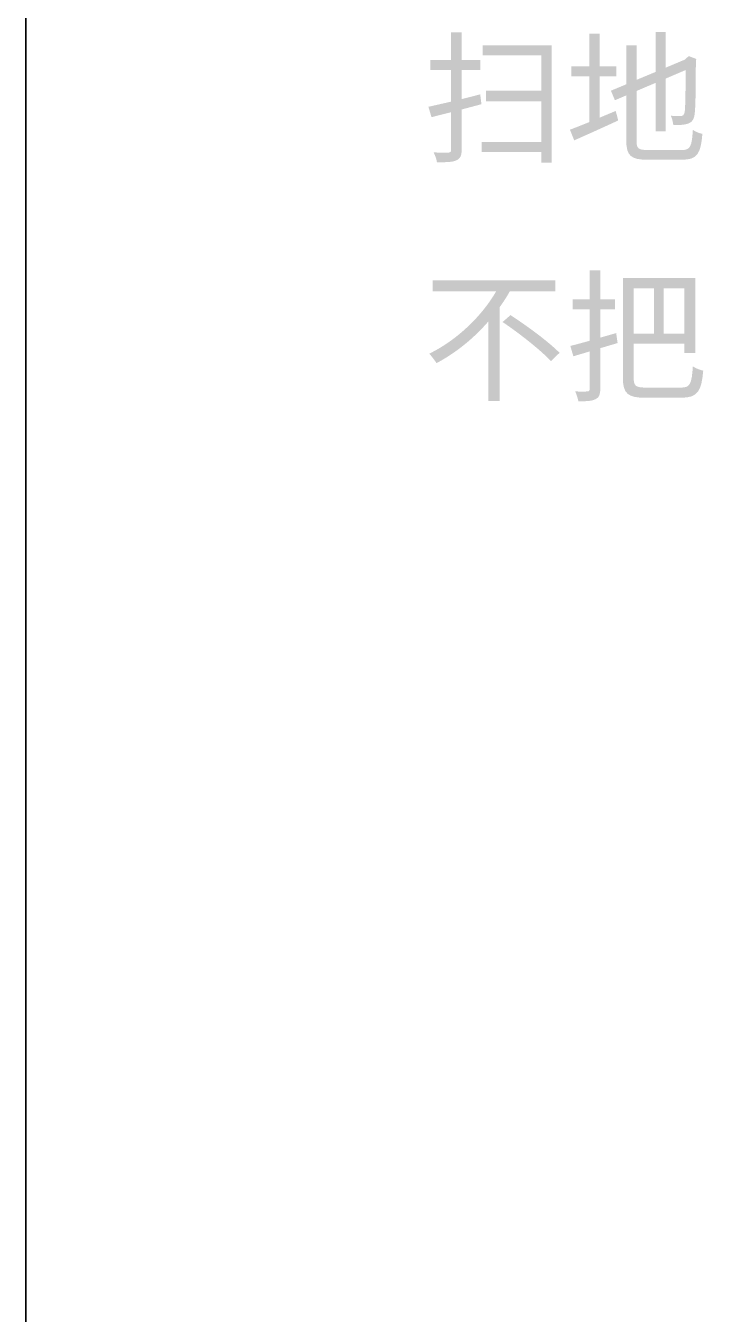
# Model space of a CAD drawing. Header units: millimetres. Extents: x -4600 to 229000, y -4300 to 19460.
# Drawn here: x 217400 to 218764, y 10174 to 12768 of the extents above; entities that cross this region are included whole.
import ezdxf

# ---------------------------------------------------------------- set-up
doc = ezdxf.new("R2010")
doc.units = ezdxf.units.MM
doc.header["$LTSCALE"] = 100
doc.layers.add('A-SHEET', color=7, linetype='Continuous', lineweight=35)
doc.layers.add('R2-LEGEND', color=7, linetype='Continuous', lineweight=18)

# ---------------------------------------------------------------- blocks, each defined once
blk = doc.blocks.new('A06_SHEET')
at = {"layer": 'R2-LEGEND'}
h = blk.add_hatch(color=256, dxfattribs=at)
edge = h.paths.add_edge_path()
edge.add_line((18256.7, 12754.8), (18256.7, 12699.5))
edge.add_line((18256.7, 12699.5), (18214.6, 12699.5))
edge.add_line((18214.6, 12699.5), (18214.6, 12679.4))
edge.add_line((18214.6, 12679.4), (18256.7, 12679.4))
edge.add_line((18256.7, 12679.4), (18256.7, 12615.6))
edge.add_line((18256.7, 12615.6), (18210.9, 12605.2))
edge.add_line((18210.9, 12605.2), (18217.2, 12584.3))
edge.add_line((18217.2, 12584.3), (18256.7, 12594.4))
edge.add_line((18256.7, 12594.4), (18256.7, 12518.4))
edge.add_spline(control_points=[(18256.7, 12518.4), (18256.7, 12514.4), (18255.3, 12513.3), (18251.3, 12513)], knot_values=[0, 0, 0, 0, 1, 1, 1, 1], degree=3, periodic=0)
edge.add_spline(control_points=[(18251.3, 12513), (18247.6, 12513), (18235, 12513), (18221.5, 12513.3)], knot_values=[0, 0, 0, 0, 1, 1, 1, 1], degree=3, periodic=0)
edge.add_spline(control_points=[(18221.5, 12513.3), (18224.4, 12507.8), (18227.5, 12499), (18228.1, 12493.5)], knot_values=[0, 0, 0, 0, 1, 1, 1, 1], degree=3, periodic=0)
edge.add_spline(control_points=[(18228.1, 12493.5), (18247.8, 12493.5), (18259.9, 12493.8), (18267.3, 12497.5)], knot_values=[0, 0, 0, 0, 1, 1, 1, 1], degree=3, periodic=0)
edge.add_spline(control_points=[(18267.3, 12497.5), (18274.8, 12500.7), (18277.9, 12506.4), (18277.9, 12518.7)], knot_values=[0, 0, 0, 0, 1, 1, 1, 1], degree=3, periodic=0)
edge.add_line((18277.9, 12518.7), (18277.9, 12599.8))
edge.add_line((18277.9, 12599.8), (18317.7, 12610.4))
edge.add_line((18317.7, 12610.4), (18315.2, 12630.2))
edge.add_line((18315.2, 12630.2), (18277.9, 12620.7))
edge.add_line((18277.9, 12620.7), (18277.9, 12679.4))
edge.add_line((18277.9, 12679.4), (18315.5, 12679.4))
edge.add_line((18315.5, 12679.4), (18315.5, 12699.5))
edge.add_line((18315.5, 12699.5), (18277.9, 12699.5))
edge.add_line((18277.9, 12699.5), (18277.9, 12754.8))
edge.add_line((18277.9, 12754.8), (18256.7, 12754.8))
h = blk.add_hatch(color=256, dxfattribs=at)
edge = h.paths.add_edge_path()
edge.add_line((18495.9, 12559.1), (18504.5, 12537.6))
edge.add_spline(control_points=[(18504.5, 12537.6), (18529.8, 12548.8), (18562.4, 12563.4), (18593.1, 12577.7)], knot_values=[0, 0, 0, 0, 1, 1, 1, 1], degree=3, periodic=0)
edge.add_line((18593.1, 12577.7), (18588.2, 12596.9))
edge.add_line((18588.2, 12596.9), (18555.5, 12583.2))
edge.add_line((18555.5, 12583.2), (18555.5, 12666.3))
edge.add_line((18555.5, 12666.3), (18589.3, 12666.3))
edge.add_line((18589.3, 12666.3), (18589.3, 12686.6))
edge.add_line((18589.3, 12686.6), (18555.5, 12686.6))
edge.add_line((18555.5, 12686.6), (18555.5, 12752.2))
edge.add_line((18555.5, 12752.2), (18535.2, 12752.2))
edge.add_line((18535.2, 12752.2), (18535.2, 12686.6))
edge.add_line((18535.2, 12686.6), (18498.5, 12686.6))
edge.add_line((18498.5, 12686.6), (18498.5, 12666.3))
edge.add_line((18498.5, 12666.3), (18535.2, 12666.3))
edge.add_line((18535.2, 12666.3), (18535.2, 12574.6))
edge.add_spline(control_points=[(18535.2, 12574.6), (18520.3, 12568.6), (18506.8, 12563.1), (18495.9, 12559.1)], knot_values=[0, 0, 0, 0, 1, 1, 1, 1], degree=3, periodic=0)
h = blk.add_hatch(color=256, dxfattribs=at)
edge = h.paths.add_edge_path()
edge.add_line((18609.4, 12729), (18609.4, 12650.5))
edge.add_line((18609.4, 12650.5), (18578.5, 12637.6))
edge.add_line((18578.5, 12637.6), (18586.5, 12618.4))
edge.add_line((18586.5, 12618.4), (18609.4, 12628.2))
edge.add_line((18609.4, 12628.2), (18609.4, 12537.6))
edge.add_spline(control_points=[(18609.4, 12537.6), (18609.4, 12506.4), (18618.9, 12498.7), (18651.8, 12498.7), (18659.2, 12498.7), (18714.5, 12498.7), (18722.6, 12498.7), (18752.4, 12498.7), (18759.5, 12511.3), (18762.7, 12550.8)], knot_values=[0, 0, 0, 0, 1, 1, 1, 2, 2, 2, 3, 3, 3, 3], degree=3, periodic=0)
edge.add_spline(control_points=[(18762.7, 12550.8), (18756.9, 12551.7), (18748.3, 12555.1), (18743.5, 12558.8)], knot_values=[0, 0, 0, 0, 1, 1, 1, 1], degree=3, periodic=0)
edge.add_spline(control_points=[(18743.5, 12558.8), (18741.5, 12525.9), (18738.6, 12518.2), (18721.7, 12518.2), (18710.2, 12518.2), (18662.1, 12518.2), (18652.7, 12518.2), (18633.5, 12518.2), (18630, 12521.3), (18630, 12537.1)], knot_values=[0, 0, 0, 0, 1, 1, 1, 2, 2, 2, 3, 3, 3, 3], degree=3, periodic=0)
edge.add_line((18630, 12537.1), (18630, 12637))
edge.add_line((18630, 12637), (18668.4, 12653.4))
edge.add_line((18668.4, 12653.4), (18668.4, 12556))
edge.add_line((18668.4, 12556), (18688.8, 12556))
edge.add_line((18688.8, 12556), (18688.8, 12662))
edge.add_line((18688.8, 12662), (18728.9, 12679.2))
edge.add_spline(control_points=[(18728.9, 12679.2), (18728.9, 12633), (18728.3, 12601.2), (18726.9, 12594.4), (18725.4, 12587.8), (18722.9, 12586.6), (18718.3, 12586.6), (18715.4, 12586.6), (18705.9, 12586.6), (18699.1, 12587.2)], knot_values=[0, 0, 0, 0, 1, 1, 1, 2, 2, 2, 3, 3, 3, 3], degree=3, periodic=0)
edge.add_spline(control_points=[(18699.1, 12587.2), (18701.7, 12582.3), (18703.4, 12574), (18704.2, 12568.3)], knot_values=[0, 0, 0, 0, 1, 1, 1, 1], degree=3, periodic=0)
edge.add_spline(control_points=[(18704.2, 12568.3), (18712.3, 12568.3), (18723.7, 12568.3), (18731.2, 12570.6)], knot_values=[0, 0, 0, 0, 1, 1, 1, 1], degree=3, periodic=0)
edge.add_spline(control_points=[(18731.2, 12570.6), (18739.8, 12572.6), (18745.2, 12577.7), (18746.9, 12589.5)], knot_values=[0, 0, 0, 0, 1, 1, 1, 1], degree=3, periodic=0)
edge.add_spline(control_points=[(18746.9, 12589.5), (18748.9, 12600.7), (18749.5, 12643.6), (18749.5, 12697.5)], knot_values=[0, 0, 0, 0, 1, 1, 1, 1], degree=3, periodic=0)
edge.add_line((18749.5, 12697.5), (18750.6, 12701.5))
edge.add_line((18750.6, 12701.5), (18735.5, 12707.2))
edge.add_line((18735.5, 12707.2), (18731.4, 12704.1))
edge.add_line((18731.4, 12704.1), (18727.1, 12700.1))
edge.add_line((18727.1, 12700.1), (18688.8, 12684))
edge.add_line((18688.8, 12684), (18688.8, 12755.7))
edge.add_line((18688.8, 12755.7), (18668.4, 12755.7))
edge.add_line((18668.4, 12755.7), (18668.4, 12675.4))
edge.add_line((18668.4, 12675.4), (18630, 12659.4))
edge.add_line((18630, 12659.4), (18630, 12729))
edge.add_line((18630, 12729), (18609.4, 12729))
blk.add_hatch(color=256, dxfattribs=at).paths.add_polyline_path([(18320.3, 12728.7), (18320.3, 12708.7), (18438.4, 12708.7), (18438.4, 12637.6), (18327.2, 12637.6), (18327.2, 12616.1), (18438.4, 12616.1), (18438.4, 12534.2), (18318.3, 12534.2), (18318.3, 12513.9), (18438.4, 12513.9), (18438.4, 12492.9), (18459, 12492.9), (18459, 12728.7), (18320.3, 12728.7)])
h = blk.add_hatch(color=256, dxfattribs=at)
edge = h.paths.add_edge_path()
edge.add_line((18535.5, 12275.7), (18535.5, 12217.8))
edge.add_line((18535.5, 12217.8), (18501.1, 12217.8))
edge.add_line((18501.1, 12217.8), (18501.1, 12197.4))
edge.add_line((18501.1, 12197.4), (18535.5, 12197.4))
edge.add_line((18535.5, 12197.4), (18535.5, 12134.1))
edge.add_spline(control_points=[(18535.5, 12134.1), (18520.9, 12130.1), (18507.7, 12126.4), (18496.8, 12123.8)], knot_values=[0, 0, 0, 0, 1, 1, 1, 1], degree=3, periodic=0)
edge.add_line((18496.8, 12123.8), (18502.8, 12102.9))
edge.add_line((18502.8, 12102.9), (18535.5, 12112.6))
edge.add_line((18535.5, 12112.6), (18535.5, 12036.7))
edge.add_spline(control_points=[(18535.5, 12036.7), (18535.5, 12033.3), (18534.3, 12032.1), (18530.9, 12032.1)], knot_values=[0, 0, 0, 0, 1, 1, 1, 1], degree=3, periodic=0)
edge.add_spline(control_points=[(18530.9, 12032.1), (18527.7, 12031.8), (18517.7, 12031.8), (18506.5, 12032.1)], knot_values=[0, 0, 0, 0, 1, 1, 1, 1], degree=3, periodic=0)
edge.add_spline(control_points=[(18506.5, 12032.1), (18509.4, 12026.4), (18512, 12017.5), (18512.9, 12012.4)], knot_values=[0, 0, 0, 0, 1, 1, 1, 1], degree=3, periodic=0)
edge.add_spline(control_points=[(18512.9, 12012.4), (18529.8, 12012.1), (18540.4, 12012.9), (18547.2, 12016.4)], knot_values=[0, 0, 0, 0, 1, 1, 1, 1], degree=3, periodic=0)
edge.add_spline(control_points=[(18547.2, 12016.4), (18554.1, 12019.5), (18557, 12025.3), (18557, 12037)], knot_values=[0, 0, 0, 0, 1, 1, 1, 1], degree=3, periodic=0)
edge.add_line((18557, 12037), (18557, 12119.2))
edge.add_line((18557, 12119.2), (18591.9, 12129.5))
edge.add_line((18591.9, 12129.5), (18589.1, 12149.6))
edge.add_line((18589.1, 12149.6), (18557, 12140.4))
edge.add_line((18557, 12140.4), (18557, 12197.4))
edge.add_line((18557, 12197.4), (18586.5, 12197.4))
edge.add_line((18586.5, 12197.4), (18586.5, 12217.8))
edge.add_line((18586.5, 12217.8), (18557, 12217.8))
edge.add_line((18557, 12217.8), (18557, 12275.7))
edge.add_line((18557, 12275.7), (18535.5, 12275.7))
h = blk.add_hatch(color=256, dxfattribs=at)
edge = h.paths.add_edge_path()
edge.add_line((18219.8, 12255.6), (18219.8, 12233.5))
edge.add_line((18219.8, 12233.5), (18347.3, 12233.5))
edge.add_spline(control_points=[(18347.3, 12233.5), (18318.9, 12184.5), (18269.6, 12136.1), (18212.6, 12108.1)], knot_values=[0, 0, 0, 0, 1, 1, 1, 1], degree=3, periodic=0)
edge.add_spline(control_points=[(18212.6, 12108.1), (18217.2, 12103.2), (18223.8, 12094.6), (18227.2, 12089.1)], knot_values=[0, 0, 0, 0, 1, 1, 1, 1], degree=3, periodic=0)
edge.add_spline(control_points=[(18227.2, 12089.1), (18267, 12110.1), (18302.6, 12139.6), (18331.5, 12172.8)], knot_values=[0, 0, 0, 0, 1, 1, 1, 1], degree=3, periodic=0)
edge.add_line((18331.5, 12172.8), (18331.5, 12012.7))
edge.add_line((18331.5, 12012.7), (18354.7, 12012.7))
edge.add_line((18354.7, 12012.7), (18354.7, 12202.3))
edge.add_spline(control_points=[(18354.7, 12202.3), (18362.2, 12212.3), (18368.7, 12222.9), (18374.8, 12233.5)], knot_values=[0, 0, 0, 0, 1, 1, 1, 1], degree=3, periodic=0)
edge.add_line((18374.8, 12233.5), (18466.7, 12233.5))
edge.add_line((18466.7, 12233.5), (18466.7, 12255.6))
edge.add_line((18466.7, 12255.6), (18219.8, 12255.6))
edge = h.paths.add_edge_path(flags=0)
edge.add_spline(control_points=[(18360.2, 12171.9), (18394.2, 12149), (18437.2, 12115.2), (18457.6, 12093.2)], knot_values=[0, 0, 0, 0, 1, 1, 1, 1], degree=3, periodic=0)
edge.add_line((18457.6, 12093.2), (18475, 12109.8))
edge.add_spline(control_points=[(18475, 12109.8), (18453.5, 12131.8), (18410, 12163.9), (18376.2, 12185.7)], knot_values=[0, 0, 0, 0, 1, 1, 1, 1], degree=3, periodic=0)
edge.add_line((18376.2, 12185.7), (18360.2, 12171.9))
h = blk.add_hatch(color=256, dxfattribs=at)
edge = h.paths.add_edge_path()
edge.add_line((18602.5, 12260.8), (18602.5, 12060.2))
edge.add_spline(control_points=[(18602.5, 12060.2), (18602.5, 12027.6), (18612.8, 12019.5), (18646.9, 12019.5), (18655, 12019.5), (18713.1, 12019.5), (18721.4, 12019.5), (18753.5, 12019.5), (18761, 12033.6), (18764.4, 12074)], knot_values=[0, 0, 0, 0, 1, 1, 1, 2, 2, 2, 3, 3, 3, 3], degree=3, periodic=0)
edge.add_spline(control_points=[(18764.4, 12074), (18758.1, 12075.1), (18748.9, 12078.8), (18743.5, 12082.6)], knot_values=[0, 0, 0, 0, 1, 1, 1, 1], degree=3, periodic=0)
edge.add_spline(control_points=[(18743.5, 12082.6), (18741.2, 12048.5), (18738.3, 12039.9), (18720.8, 12039.9), (18708.8, 12039.9), (18657.8, 12039.9), (18648.1, 12039.9), (18628, 12039.9), (18624.3, 12043.6), (18624.3, 12059.9)], knot_values=[0, 0, 0, 0, 1, 1, 1, 2, 2, 2, 3, 3, 3, 3], degree=3, periodic=0)
edge.add_line((18624.3, 12059.9), (18624.3, 12128.1))
edge.add_line((18624.3, 12128.1), (18726.3, 12128.1))
edge.add_line((18726.3, 12128.1), (18726.3, 12109.2))
edge.add_line((18726.3, 12109.2), (18748.3, 12109.2))
edge.add_line((18748.3, 12109.2), (18748.3, 12260.8))
edge.add_line((18748.3, 12260.8), (18602.5, 12260.8))
h.paths.add_polyline_path([(18726.3, 12148.5), (18685, 12148.5), (18685, 12239.6), (18726.3, 12239.6), (18726.3, 12148.5)], flags=0)
h.paths.add_polyline_path([(18624.3, 12239.6), (18665, 12239.6), (18665, 12148.5), (18624.3, 12148.5), (18624.3, 12239.6)], flags=0)
at = {"layer": 'A-SHEET'}
blk.add_line((17400, -3900), (17400, 19060), dxfattribs=at)

msp = doc.modelspace()

# ---------------------------------------------------------------- block references
msp.add_blockref('A06_SHEET', (200000, 0))

doc.saveas('drawing.dxf')
